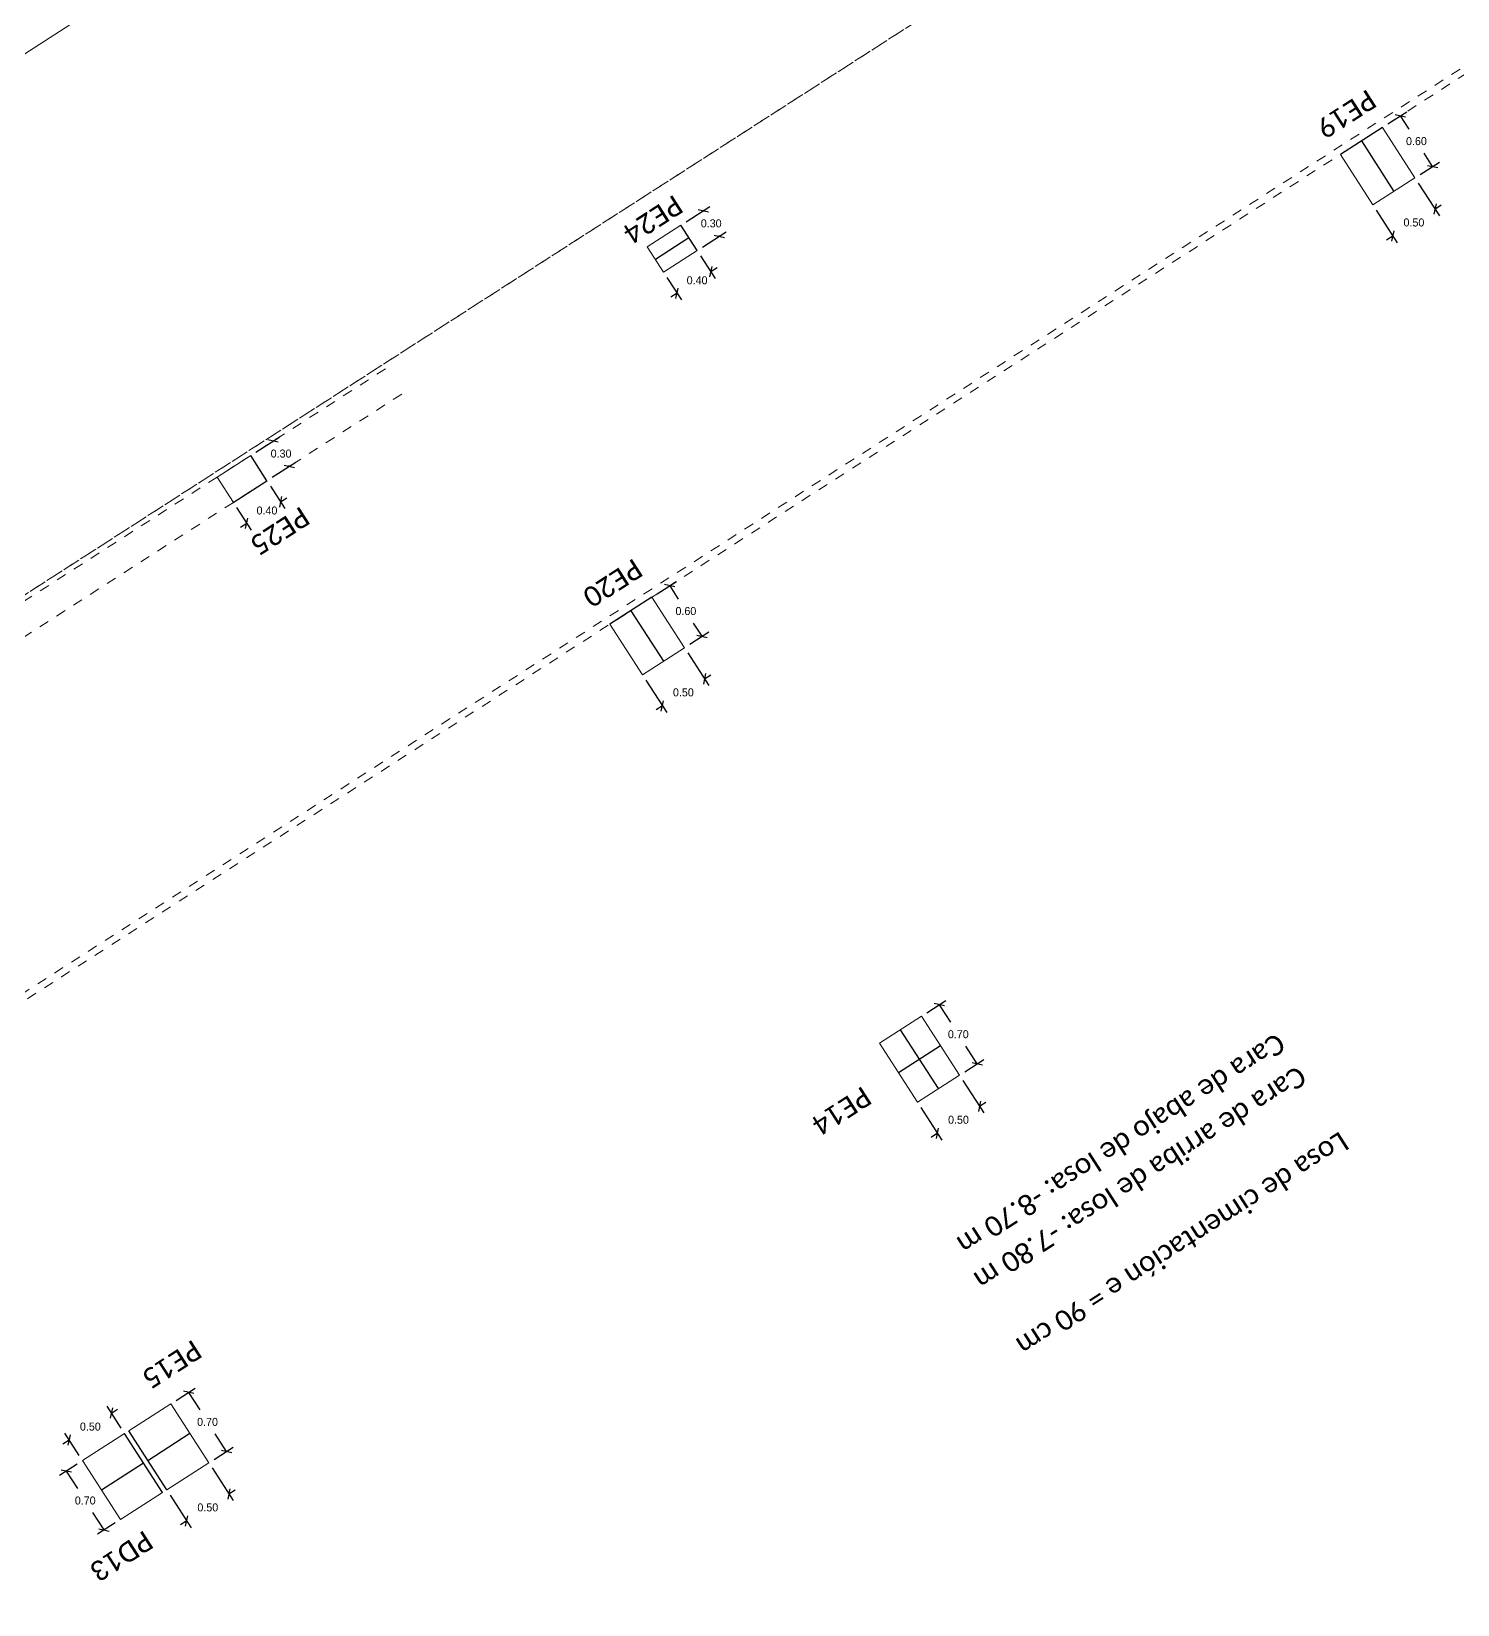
# Model space of a CAD drawing. Header units: metres. Extents: x 448 to 592, y 494 to 631.
# Drawn here: x 492.28 to 506.53, y 586.12 to 601.84 of the extents above; entities that cross this region are included whole.
import ezdxf

# ---------------------------------------------------------------- set-up
doc = ezdxf.new("R2010")
doc.units = ezdxf.units.M
doc.linetypes.add('Trazo general', pattern=[0.001875, 0.00125, -0.000625])
for name, color, linetype, lineweight, true_color in [('0-AR-TXT-1', 5, 'Continuous', 5, 0x0000ff), ('0-AR-TXT-3', 1, 'Continuous', 5, 0xff0000), ('00-AUX-5', 7, 'Trazo general', 5, 0xa80000), ('00-AUX-6', 5, 'Trazo general', 5, 0x0000ff), ('00-AUX-7', 7, 'Continuous', 25, 0xff8000)]:
    doc.layers.add(name, color=color, linetype=linetype, lineweight=lineweight, true_color=true_color)
for name, color, linetype, lineweight in [('00-AUX-2', 7, 'Continuous', 5), ('1-AR-PILARES', 7, 'Continuous', 5), ('1-AR-VISTA', 7, 'Continuous', 5), ('SECC_COTAS', 255, 'Continuous', 9)]:
    doc.layers.add(name, color=color, linetype=linetype, lineweight=lineweight)
doc.styles.add('Calibri', font='calibri.ttf', dxfattribs={"height": 0.2})
doc.dimstyles.get("Standard").update_dxf_attribs({"dimtxt": 0.18, "dimasz": 0.18, "dimexe": 0.18, "dimexo": 0.0625, "dimgap": 0.09, "dimtad": 0, "dimtih": 1, "dimtoh": 1, "dimzin": 0, "dimdsep": 46, "dimtxsty": 'Standard', "dimcen": 0.09, "dimadec": 0, "dimazin": 0, "dimtfac": 1, "dimtdec": 4, "dimtofl": 0, "dimtmove": 0, "dimatfit": 3, "dimfxl": 1, "dimtolj": 1, "dimtzin": 0, "dimarcsym": 0})

# ---------------------------------------------------------------- blocks, each defined once
blk = doc.blocks.new('_Oblique')
at = {"color": 0, "linetype": 'ByBlock', "lineweight": -2}
blk.add_line((-0.5, -0.5), (0.5, 0.5), dxfattribs=at)
blk = doc.blocks.new('*D537')
at = {"layer": 'Defpoints', "color": 0, "transparency": 16777216}
for p in [(494.631, 597.349), (494.294, 597.132), (494.429, 596.922)]:
    blk.add_point(p, dxfattribs=at)
at = {"layer": 'SECC_COTAS', "color": 0, "lineweight": -2, "transparency": 16777216}
for p, q in [((494.665, 597.296), (494.81, 597.071)), ((494.328, 597.08), (494.473, 596.854)), ((494.766, 597.138), (494.83, 597.179)), ((494.429, 596.922), (494.366, 596.881))]:
    blk.add_line(p, q, dxfattribs=at)
at = {"layer": 'SECC_COTAS', "color": 0, "lineweight": -2, "transparency": 16777216, "xscale": 0.075, "yscale": 0.075, "zscale": 0.075}
for p, rotation in [((494.766, 597.138), 212.755327566634), ((494.429, 596.922), 32.75532756663405)]:
    blk.add_blockref('_Oblique', p, dxfattribs=dict(at, rotation=rotation))
at = {"layer": 'SECC_COTAS', "color": 0, "transparency": 16777216, "insert": (494.631, 597.051), "char_height": 0.08, "attachment_point": 5}
blk.add_mtext('\\A1;0.40', dxfattribs=at)
blk = doc.blocks.new('*D538')
at = {"layer": 'Defpoints', "color": 0, "transparency": 16777216}
for p in [(494.691, 597.745), (494.469, 597.601), (494.631, 597.349)]:
    blk.add_point(p, dxfattribs=at)
at = {"layer": 'SECC_COTAS', "color": 0, "lineweight": -2, "transparency": 16777216}
for p, q in [((494.521, 597.635), (494.759, 597.788)), ((494.691, 597.745), (494.695, 597.74)), ((494.684, 597.383), (494.921, 597.536)), ((494.854, 597.492), (494.849, 597.5))]:
    blk.add_line(p, q, dxfattribs=at)
at = {"layer": 'SECC_COTAS', "color": 0, "lineweight": -2, "transparency": 16777216, "xscale": 0.075, "yscale": 0.075, "zscale": 0.075}
for p, rotation in [((494.691, 597.745), 122.7553275664674), ((494.854, 597.492), 302.7553275664674)]:
    blk.add_blockref('_Oblique', p, dxfattribs=dict(at, rotation=rotation))
at = {"layer": 'SECC_COTAS', "color": 0, "transparency": 16777216, "insert": (494.772, 597.62), "char_height": 0.08, "attachment_point": 5}
blk.add_mtext('\\A1;0.30', dxfattribs=at)
blk = doc.blocks.new('*D539')
at = {"layer": 'Defpoints', "color": 0, "transparency": 16777216}
for p in [(498.929, 599.65), (498.593, 599.434), (498.729, 599.223)]:
    blk.add_point(p, dxfattribs=at)
at = {"layer": 'SECC_COTAS', "color": 0, "lineweight": -2, "transparency": 16777216}
for p, q in [((498.963, 599.598), (499.108, 599.372)), ((499.065, 599.44), (499.128, 599.48)), ((498.627, 599.381), (498.772, 599.156)), ((498.729, 599.223), (498.665, 599.183))]:
    blk.add_line(p, q, dxfattribs=at)
at = {"layer": 'SECC_COTAS', "color": 0, "lineweight": -2, "transparency": 16777216, "xscale": 0.075, "yscale": 0.075, "zscale": 0.075}
for p, rotation in [((499.065, 599.44), 212.7553275663365), ((498.729, 599.223), 32.7553275663365)]:
    blk.add_blockref('_Oblique', p, dxfattribs=dict(at, rotation=rotation))
at = {"layer": 'SECC_COTAS', "color": 0, "transparency": 16777216, "insert": (498.929, 599.352), "char_height": 0.08, "attachment_point": 5}
blk.add_mtext('\\A1;0.40', dxfattribs=at)
blk = doc.blocks.new('*D540')
at = {"layer": 'Defpoints', "color": 0, "transparency": 16777216}
for p in [(498.99, 600.046), (498.767, 599.902), (498.929, 599.65)]:
    blk.add_point(p, dxfattribs=at)
at = {"layer": 'SECC_COTAS', "color": 0, "lineweight": -2, "transparency": 16777216}
for p, q in [((498.82, 599.936), (499.057, 600.089)), ((498.99, 600.046), (498.993, 600.041)), ((498.982, 599.684), (499.219, 599.837)), ((499.152, 599.793), (499.147, 599.801))]:
    blk.add_line(p, q, dxfattribs=at)
at = {"layer": 'SECC_COTAS', "color": 0, "lineweight": -2, "transparency": 16777216, "xscale": 0.075, "yscale": 0.075, "zscale": 0.075}
for p, rotation in [((498.99, 600.046), 122.7553275663526), ((499.152, 599.793), 302.7553275663526)]:
    blk.add_blockref('_Oblique', p, dxfattribs=dict(at, rotation=rotation))
at = {"layer": 'SECC_COTAS', "color": 0, "transparency": 16777216, "insert": (499.07, 599.921), "char_height": 0.08, "attachment_point": 5}
blk.add_mtext('\\A1;0.30', dxfattribs=at)
blk = doc.blocks.new('*D561')
at = {"layer": 'Defpoints', "color": 0, "transparency": 16777216}
for p in [(494.049, 587.533), (493.629, 587.263), (493.829, 586.951)]:
    blk.add_point(p, dxfattribs=at)
at = {"layer": 'SECC_COTAS', "color": 0, "lineweight": -2, "transparency": 16777216}
for p, q in [((494.083, 587.481), (494.293, 587.154)), ((493.663, 587.21), (493.873, 586.884)), ((494.25, 587.222), (494.313, 587.262)), ((493.829, 586.951), (493.766, 586.911))]:
    blk.add_line(p, q, dxfattribs=at)
at = {"layer": 'SECC_COTAS', "color": 0, "lineweight": -2, "transparency": 16777216, "xscale": 0.075, "yscale": 0.075, "zscale": 0.075}
for p, rotation in [((494.25, 587.222), 212.7553275710534), ((493.829, 586.951), 32.7553275710535)]:
    blk.add_blockref('_Oblique', p, dxfattribs=dict(at, rotation=rotation))
at = {"layer": 'SECC_COTAS', "color": 0, "transparency": 16777216, "insert": (494.04, 587.086), "char_height": 0.08, "attachment_point": 5}
blk.add_mtext('\\A1;0.50', dxfattribs=at)
blk = doc.blocks.new('*D562')
at = {"layer": 'Defpoints', "color": 0, "transparency": 16777216}
for p in [(493.671, 588.122), (493.848, 588.236), (494.049, 587.533)]:
    blk.add_point(p, dxfattribs=at)
at = {"layer": 'SECC_COTAS', "color": 0, "lineweight": -2, "transparency": 16777216}
for p, q in [((493.723, 588.156), (493.915, 588.279)), ((493.848, 588.236), (493.96, 588.061)), ((494.227, 587.647), (494.114, 587.821)), ((494.102, 587.567), (494.294, 587.69))]:
    blk.add_line(p, q, dxfattribs=at)
at = {"layer": 'SECC_COTAS', "color": 0, "lineweight": -2, "transparency": 16777216, "xscale": 0.075, "yscale": 0.075, "zscale": 0.075}
for p, rotation in [((493.848, 588.236), 122.755327566347), ((494.227, 587.647), 302.755327566347)]:
    blk.add_blockref('_Oblique', p, dxfattribs=dict(at, rotation=rotation))
at = {"layer": 'SECC_COTAS', "color": 0, "transparency": 16777216, "insert": (494.037, 587.941), "char_height": 0.08, "attachment_point": 5}
blk.add_mtext('\\A1;0.70', dxfattribs=at)
blk = doc.blocks.new('*D565')
at = {"layer": 'Defpoints', "color": 0, "transparency": 16777216}
for p in [(498.802, 595.68), (498.382, 595.41), (498.582, 595.098)]:
    blk.add_point(p, dxfattribs=at)
at = {"layer": 'SECC_COTAS', "color": 0, "lineweight": -2, "transparency": 16777216}
for p, q in [((498.836, 595.628), (499.046, 595.301)), ((498.416, 595.357), (498.625, 595.031)), ((499.003, 595.369), (499.066, 595.409)), ((498.582, 595.098), (498.519, 595.058))]:
    blk.add_line(p, q, dxfattribs=at)
at = {"layer": 'SECC_COTAS', "color": 0, "lineweight": -2, "transparency": 16777216, "xscale": 0.075, "yscale": 0.075, "zscale": 0.075}
for p, rotation in [((499.003, 595.369), 212.7553275710534), ((498.582, 595.098), 32.7553275710535)]:
    blk.add_blockref('_Oblique', p, dxfattribs=dict(at, rotation=rotation))
at = {"layer": 'SECC_COTAS', "color": 0, "transparency": 16777216, "insert": (498.792, 595.233), "char_height": 0.08, "attachment_point": 5}
blk.add_mtext('\\A1;0.50', dxfattribs=at)
blk = doc.blocks.new('*D566')
at = {"layer": 'Defpoints', "color": 0, "transparency": 16777216}
for p in [(498.655, 596.299), (498.478, 596.185), (498.802, 595.68)]:
    blk.add_point(p, dxfattribs=at)
at = {"layer": 'SECC_COTAS', "color": 0, "lineweight": -2, "transparency": 16777216}
for p, q in [((498.53, 596.219), (498.722, 596.342)), ((498.655, 596.299), (498.74, 596.166)), ((498.855, 595.714), (499.047, 595.837)), ((498.979, 595.794), (498.894, 595.926))]:
    blk.add_line(p, q, dxfattribs=at)
at = {"layer": 'SECC_COTAS', "color": 0, "lineweight": -2, "transparency": 16777216, "xscale": 0.075, "yscale": 0.075, "zscale": 0.075}
for p, rotation in [((498.655, 596.299), 122.7553275663605), ((498.979, 595.794), 302.7553275663605)]:
    blk.add_blockref('_Oblique', p, dxfattribs=dict(at, rotation=rotation))
at = {"layer": 'SECC_COTAS', "color": 0, "transparency": 16777216, "insert": (498.817, 596.046), "char_height": 0.08, "attachment_point": 5}
blk.add_mtext('\\A1;0.60', dxfattribs=at)
blk = doc.blocks.new('*D567')
at = {"layer": 'Defpoints', "color": 0, "transparency": 16777216}
for p in [(501.551, 591.408), (501.13, 591.137), (501.331, 590.826)]:
    blk.add_point(p, dxfattribs=at)
at = {"layer": 'SECC_COTAS', "color": 0, "lineweight": -2, "transparency": 16777216}
for p, q in [((501.585, 591.355), (501.794, 591.029)), ((501.164, 591.085), (501.374, 590.759)), ((501.751, 591.096), (501.814, 591.137)), ((501.331, 590.826), (501.268, 590.785))]:
    blk.add_line(p, q, dxfattribs=at)
at = {"layer": 'SECC_COTAS', "color": 0, "lineweight": -2, "transparency": 16777216, "xscale": 0.075, "yscale": 0.075, "zscale": 0.075}
for p, rotation in [((501.751, 591.096), 212.7553275710534), ((501.331, 590.826), 32.7553275710535)]:
    blk.add_blockref('_Oblique', p, dxfattribs=dict(at, rotation=rotation))
at = {"layer": 'SECC_COTAS', "color": 0, "transparency": 16777216, "insert": (501.541, 590.961), "char_height": 0.08, "attachment_point": 5}
blk.add_mtext('\\A1;0.50', dxfattribs=at)
blk = doc.blocks.new('*D568')
at = {"layer": 'Defpoints', "color": 0, "transparency": 16777216}
for p in [(501.349, 592.111), (501.172, 591.997), (501.551, 591.408)]:
    blk.add_point(p, dxfattribs=at)
at = {"layer": 'SECC_COTAS', "color": 0, "lineweight": -2, "transparency": 16777216}
for p, q in [((501.225, 592.03), (501.416, 592.154)), ((501.349, 592.111), (501.461, 591.936)), ((501.603, 591.442), (501.795, 591.565)), ((501.728, 591.522), (501.616, 591.696))]:
    blk.add_line(p, q, dxfattribs=at)
at = {"layer": 'SECC_COTAS', "color": 0, "lineweight": -2, "transparency": 16777216, "xscale": 0.075, "yscale": 0.075, "zscale": 0.075}
for p, rotation in [((501.349, 592.111), 122.7553275663481), ((501.728, 591.522), 302.7553275663481)]:
    blk.add_blockref('_Oblique', p, dxfattribs=dict(at, rotation=rotation))
at = {"layer": 'SECC_COTAS', "color": 0, "transparency": 16777216, "insert": (501.539, 591.816), "char_height": 0.08, "attachment_point": 5}
blk.add_mtext('\\A1;0.70', dxfattribs=at)
blk = doc.blocks.new('*D607')
at = {"layer": 'Defpoints', "color": 0, "transparency": 16777216}
for p in [(506.102, 600.376), (505.682, 600.106), (505.882, 599.794)]:
    blk.add_point(p, dxfattribs=at)
at = {"layer": 'SECC_COTAS', "color": 0, "lineweight": -2, "transparency": 16777216}
for p, q in [((506.136, 600.324), (506.346, 599.998)), ((505.715, 600.053), (505.925, 599.727)), ((506.302, 600.065), (506.365, 600.106)), ((505.882, 599.794), (505.819, 599.754))]:
    blk.add_line(p, q, dxfattribs=at)
at = {"layer": 'SECC_COTAS', "color": 0, "lineweight": -2, "transparency": 16777216, "xscale": 0.075, "yscale": 0.075, "zscale": 0.075}
for p, rotation in [((506.302, 600.065), 212.7553275710534), ((505.882, 599.794), 32.7553275710535)]:
    blk.add_blockref('_Oblique', p, dxfattribs=dict(at, rotation=rotation))
at = {"layer": 'SECC_COTAS', "color": 0, "transparency": 16777216, "insert": (506.092, 599.93), "char_height": 0.08, "attachment_point": 5}
blk.add_mtext('\\A1;0.50', dxfattribs=at)
blk = doc.blocks.new('*D608')
at = {"layer": 'Defpoints', "color": 0, "transparency": 16777216}
for p in [(505.955, 600.995), (505.777, 600.881), (506.102, 600.376)]:
    blk.add_point(p, dxfattribs=at)
at = {"layer": 'SECC_COTAS', "color": 0, "lineweight": -2, "transparency": 16777216}
for p, q in [((505.83, 600.915), (506.022, 601.038)), ((505.955, 600.995), (506.04, 600.863)), ((506.155, 600.41), (506.346, 600.534)), ((506.279, 600.49), (506.194, 600.623))]:
    blk.add_line(p, q, dxfattribs=at)
at = {"layer": 'SECC_COTAS', "color": 0, "lineweight": -2, "transparency": 16777216, "xscale": 0.075, "yscale": 0.075, "zscale": 0.075}
for p, rotation in [((505.955, 600.995), 122.7553275663605), ((506.279, 600.49), 302.7553275663605)]:
    blk.add_blockref('_Oblique', p, dxfattribs=dict(at, rotation=rotation))
at = {"layer": 'SECC_COTAS', "color": 0, "transparency": 16777216, "insert": (506.117, 600.743), "char_height": 0.08, "attachment_point": 5}
blk.add_mtext('\\A1;0.60', dxfattribs=at)
blk = doc.blocks.new('*D613')
at = {"layer": 'Defpoints', "color": 0, "transparency": 16777216}
for p in [(493.208, 587.824), (492.655, 587.759), (492.788, 587.554)]:
    blk.add_point(p, dxfattribs=at)
at = {"layer": 'SECC_COTAS', "color": 0, "lineweight": -2, "transparency": 16777216}
for p, q in [((493.174, 587.877), (493.033, 588.097)), ((493.076, 588.03), (493.139, 588.07)), ((492.754, 587.606), (492.612, 587.827)), ((492.655, 587.759), (492.592, 587.719))]:
    blk.add_line(p, q, dxfattribs=at)
at = {"layer": 'SECC_COTAS', "color": 0, "lineweight": -2, "transparency": 16777216, "xscale": 0.075, "yscale": 0.075, "zscale": 0.075}
for p, rotation in [((493.076, 588.03), 212.7553275710534), ((492.655, 587.759), 32.7553275710535)]:
    blk.add_blockref('_Oblique', p, dxfattribs=dict(at, rotation=rotation))
at = {"layer": 'SECC_COTAS', "color": 0, "transparency": 16777216, "insert": (492.866, 587.894), "char_height": 0.08, "attachment_point": 5}
blk.add_mtext('\\A1;0.50', dxfattribs=at)
blk = doc.blocks.new('*D614')
at = {"layer": 'Defpoints', "color": 0, "transparency": 16777216}
for p in [(492.788, 587.554), (492.626, 587.449), (493.166, 586.965)]:
    blk.add_point(p, dxfattribs=at)
at = {"layer": 'SECC_COTAS', "color": 0, "lineweight": -2, "transparency": 16777216}
for p, q in [((492.735, 587.52), (492.558, 587.406)), ((492.626, 587.449), (492.738, 587.275)), ((493.004, 586.861), (492.892, 587.035)), ((493.114, 586.931), (492.937, 586.818))]:
    blk.add_line(p, q, dxfattribs=at)
at = {"layer": 'SECC_COTAS', "color": 0, "lineweight": -2, "transparency": 16777216, "xscale": 0.075, "yscale": 0.075, "zscale": 0.075}
for p, rotation in [((492.626, 587.449), 122.7553275663498), ((493.004, 586.861), 302.7553275663498)]:
    blk.add_blockref('_Oblique', p, dxfattribs=dict(at, rotation=rotation))
at = {"layer": 'SECC_COTAS', "color": 0, "transparency": 16777216, "insert": (492.815, 587.155), "char_height": 0.08, "attachment_point": 5}
blk.add_mtext('\\A1;0.70', dxfattribs=at)

msp = doc.modelspace()

# ---------------------------------------------------------------- linework, layer by layer
at = {"layer": '00-AUX-2'}
msp.add_line((514.539, 615.984), (452.601, 576.135), dxfattribs=at)
at = {"layer": '00-AUX-5'}
for p, q in [((495.814, 598.467), (468.919, 581.164)), ((495.977, 598.215), (469.084, 580.913))]:
    msp.add_line(p, q, dxfattribs=at)
at = {"layer": '00-AUX-6'}
for p, q in [((518.318, 613.004), (454.684, 572.065)), ((518.083, 612.853), (454.448, 571.914)), ((521.354, 610.986), (456.491, 569.256)), ((521.421, 610.946), (470.826, 578.395))]:
    msp.add_line(p, q, dxfattribs=at)
at = {"layer": '00-AUX-7', "color": 1}
for p, q in [((505.777, 600.881), (505.357, 600.61)), ((505.567, 600.746), (505.892, 600.241)), ((498.929, 599.65), (498.767, 599.902)), ((498.848, 599.776), (498.512, 599.56)), ((494.631, 597.349), (494.469, 597.601)), ((494.294, 597.132), (494.631, 597.349)), ((498.478, 596.185), (498.057, 595.914)), ((498.267, 596.049), (498.592, 595.545)), ((501.341, 591.273), (500.962, 591.861)), ((501.361, 591.702), (500.941, 591.432)), ((493.587, 587.236), (493.208, 587.824)), ((493.629, 587.263), (493.25, 587.851)), ((493.44, 587.557), (493.86, 587.827)), ((493.398, 587.53), (492.977, 587.259))]:
    msp.add_line(p, q, dxfattribs=at)
at = {"layer": '1-AR-PILARES'}
for p, q in [((505.777, 600.881), (505.357, 600.61)), ((506.102, 600.376), (505.777, 600.881)), ((505.357, 600.61), (505.682, 600.106)), ((505.682, 600.106), (506.102, 600.376)), ((498.767, 599.902), (498.431, 599.686)), ((498.929, 599.65), (498.767, 599.902)), ((498.431, 599.686), (498.593, 599.434)), ((498.593, 599.434), (498.929, 599.65)), ((494.469, 597.601), (494.132, 597.385)), ((494.631, 597.349), (494.469, 597.601)), ((494.132, 597.385), (494.295, 597.133)), ((494.295, 597.133), (494.631, 597.349)), ((498.478, 596.185), (498.057, 595.914)), ((498.802, 595.68), (498.478, 596.185)), ((498.057, 595.914), (498.382, 595.41)), ((498.382, 595.41), (498.802, 595.68)), ((501.172, 591.997), (500.752, 591.726)), ((501.551, 591.408), (501.172, 591.997)), ((500.752, 591.726), (501.13, 591.137)), ((501.13, 591.137), (501.551, 591.408)), ((493.671, 588.122), (493.25, 587.851)), ((494.049, 587.533), (493.671, 588.122)), ((493.208, 587.824), (492.788, 587.554)), ((493.587, 587.236), (493.208, 587.824)), ((493.25, 587.851), (493.629, 587.263)), ((492.788, 587.554), (493.166, 586.965)), ((493.629, 587.263), (494.049, 587.533)), ((493.166, 586.965), (493.587, 587.236))]:
    msp.add_line(p, q, dxfattribs=at)
at = {"layer": '1-AR-VISTA'}
msp.add_line((514.539, 615.984), (452.601, 576.135), dxfattribs=at)

# ---------------------------------------------------------------- dimensions: what is measured, and where the dimension line sits
at = {"layer": 'SECC_COTAS'}
for p1, p2, picture, middle in [((506.102, 600.376), (505.682, 600.106), '*D607', (506.092, 599.93)), ((498.802, 595.68), (498.382, 595.41), '*D565', (498.792, 595.233))]:
    dim = msp.add_aligned_dim(p1=p1, p2=p2, distance=0.37, dimstyle='Standard', override={"dimtxt": 0.08, "dimasz": 0.075, "dimexe": 0.08, "dimgap": 0.08, "dimblk1": 'Oblique', "dimblk2": 'Oblique', "dimsah": 1}, dxfattribs=at)
    dim.commit()
    dim.dimension.update_dxf_attribs({"geometry": picture, "text_midpoint": middle})
dim = msp.add_linear_dim(base=(494.691, 597.745), p1=(494.631, 597.349), p2=(494.469, 597.601), angle=122.7553, dimstyle='Standard', override={"dimtxt": 0.08, "dimasz": 0.075, "dimexe": 0.08, "dimgap": 0.08, "dimblk1": 'Oblique', "dimblk2": 'Oblique', "dimsah": 1}, dxfattribs=at)
dim.commit()
dim.dimension.update_dxf_attribs({"geometry": '*D538', "text_midpoint": (494.772, 597.62), "dimtype": 161})

# ---------------------------------------------------------------- next in the draw order: texts
at = {"layer": '0-AR-TXT-1', "char_height": 0.2, "width": 0.76962, "attachment_point": 1, "rotation": 212.7553, "style": 'Calibri', "bg_fill": 3, "box_fill_scale": 1.25, "bg_fill_color": 256, "bg_fill_true_color": 13158600, "bg_fill_transparency": 0}
for s, insert in [('PE19', (505.737, 601.1)), ('PE24', (498.808, 600.046)), ('PE25', (495.079, 596.931)), ('PE20', (498.405, 596.411))]:
    msp.add_mtext(s, dxfattribs=dict(at, insert=insert))
at = {"layer": '0-AR-TXT-1', "color": 3, "char_height": 0.2, "width": 0.79367, "attachment_point": 1, "rotation": 212.7553, "style": 'Calibri', "bg_fill": 3, "box_fill_scale": 1.25, "bg_fill_color": 256, "bg_fill_true_color": 13158600, "bg_fill_transparency": 0}
for s, insert in [('PE15', (494, 588.601)), ('PD13', (493.514, 586.695))]:
    msp.add_mtext(s, dxfattribs=dict(at, insert=insert))
at = {"layer": '0-AR-TXT-3', "insert": (505.461, 590.683), "char_height": 0.2, "width": 4.76202, "attachment_point": 1, "rotation": 212.7553, "style": 'Calibri', "bg_fill": 3, "box_fill_scale": 1.25, "bg_fill_color": 256, "bg_fill_true_color": 13158600, "bg_fill_transparency": 0}
msp.add_mtext('Losa de cimentación e = 90 cm', dxfattribs=at)

# ---------------------------------------------------------------- next in the draw order: texts
at = {"layer": '0-AR-TXT-3', "insert": (505.039, 591.34), "char_height": 0.2, "width": 4.87426, "attachment_point": 1, "rotation": 212.7553, "style": 'Calibri', "bg_fill": 3, "box_fill_scale": 1.25, "bg_fill_color": 256, "bg_fill_true_color": 13158600, "bg_fill_transparency": 0}
msp.add_mtext('Cara de arriba de losa: -7.80 m ', dxfattribs=at)

# ---------------------------------------------------------------- next in the draw order: dimensions: what is measured, and where the dimension line sits
at = {"layer": 'SECC_COTAS'}
for p1, p2, distance, picture, middle in [((506.102, 600.376), (505.777, 600.881), -0.211, '*D608', (506.117, 600.743)), ((498.802, 595.68), (498.478, 596.185), -0.211, '*D566', (498.817, 596.046)), ((494.049, 587.533), (493.671, 588.122), -0.211, '*D562', (494.037, 587.941)), ((493.208, 587.824), (492.788, 587.554), -0.244, '*D613', (492.866, 587.894)), ((493.166, 586.965), (492.788, 587.554), 0.193, '*D614', (492.815, 587.155)), ((494.049, 587.533), (493.629, 587.263), 0.37, '*D561', (494.04, 587.086))]:
    dim = msp.add_aligned_dim(p1=p1, p2=p2, distance=distance, dimstyle='Standard', override={"dimtxt": 0.08, "dimasz": 0.075, "dimexe": 0.08, "dimgap": 0.08, "dimblk1": 'Oblique', "dimblk2": 'Oblique', "dimsah": 1}, dxfattribs=at)
    dim.commit()
    dim.dimension.update_dxf_attribs({"geometry": picture, "text_midpoint": middle})
for base, p1, p2, angle, picture, middle in [((498.99, 600.046), (498.929, 599.65), (498.767, 599.902), 122.7553, '*D540', (499.07, 599.921)), ((498.729, 599.223), (498.929, 599.65), (498.593, 599.434), 212.7553, '*D539', (498.929, 599.352)), ((494.429, 596.922), (494.631, 597.349), (494.294, 597.132), 212.7553, '*D537', (494.631, 597.051))]:
    dim = msp.add_linear_dim(base=base, p1=p1, p2=p2, angle=angle, dimstyle='Standard', override={"dimtxt": 0.08, "dimasz": 0.075, "dimexe": 0.08, "dimgap": 0.08, "dimblk1": 'Oblique', "dimblk2": 'Oblique', "dimsah": 1}, dxfattribs=at)
    dim.commit()
    dim.dimension.update_dxf_attribs({"geometry": picture, "text_midpoint": middle, "dimtype": 161})

# ---------------------------------------------------------------- next in the draw order: texts
at = {"layer": '0-AR-TXT-3', "insert": (504.828, 591.668), "char_height": 0.2, "width": 4.71392, "attachment_point": 1, "rotation": 212.7553, "style": 'Calibri', "bg_fill": 3, "box_fill_scale": 1.25, "bg_fill_color": 256, "bg_fill_true_color": 13158600, "bg_fill_transparency": 0}
msp.add_mtext('Cara de abajo de losa: -8.70 m', dxfattribs=at)

# ---------------------------------------------------------------- next in the draw order: texts
at = {"layer": '0-AR-TXT-1', "color": 3, "insert": (500.692, 591.135), "char_height": 0.2, "width": 0.79367, "attachment_point": 1, "rotation": 212.7553, "style": 'Calibri', "bg_fill": 3, "box_fill_scale": 1.25, "bg_fill_color": 256, "bg_fill_true_color": 13158600, "bg_fill_transparency": 0}
msp.add_mtext('PE14', dxfattribs=at)

# ---------------------------------------------------------------- next in the draw order: dimensions: what is measured, and where the dimension line sits
at = {"layer": 'SECC_COTAS'}
for p2, distance, picture, middle in [((501.172, 591.997), -0.211, '*D568', (501.539, 591.816)), ((501.13, 591.137), 0.37, '*D567', (501.541, 590.961))]:
    dim = msp.add_aligned_dim(p1=(501.551, 591.408), p2=p2, distance=distance, dimstyle='Standard', override={"dimtxt": 0.08, "dimasz": 0.075, "dimexe": 0.08, "dimgap": 0.08, "dimblk1": 'Oblique', "dimblk2": 'Oblique', "dimsah": 1}, dxfattribs=at)
    dim.commit()
    dim.dimension.update_dxf_attribs({"geometry": picture, "text_midpoint": middle})

doc.saveas('drawing.dxf')
